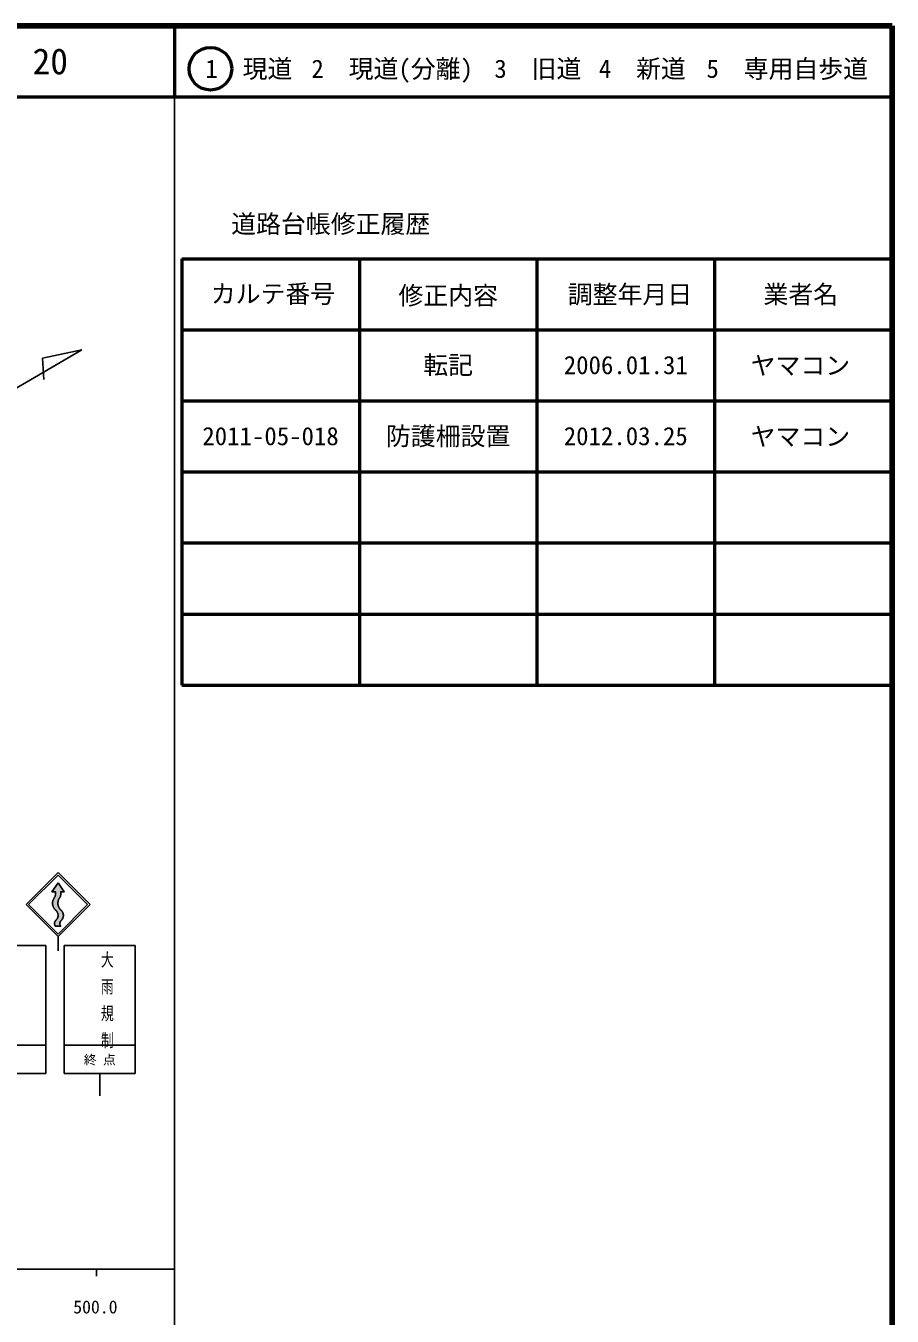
# Model space of a CAD drawing. Units: millimetres at full size, sheet at 1:1000; details may follow other scales. Extents: x 40000 to 680000, y 20000 to 380000.
# Drawn here: x 558051 to 680000, y 198357 to 380000 of the extents above; entities that cross this region are included whole.
import ezdxf
from ezdxf.enums import TextEntityAlignment as Align

# ---------------------------------------------------------------- set-up
doc = ezdxf.new("R2010")
doc.units = ezdxf.units.MM
doc.header["$LTSCALE"] = 1000
for name, color, linetype, lineweight in [('M-BMK-SRVR', 3, 'Continuous', 25), ('M-STR-STRC', 7, 'Continuous', 25), ('M-TTL', 2, 'Continuous', 140), ('M-TTL-BAND', 7, 'Continuous', 25), ('M-TTL-FRAM', 2, 'Continuous', 50), ('M-TTL-LINE', 7, 'Continuous', 50)]:
    doc.layers.add(name, color=color, linetype=linetype, lineweight=lineweight)
doc.layers.add('M-TTL-TXT', color=7, linetype='Continuous')
doc.styles.add('@ＭＳ ゴシック', font='')
doc.styles.add('ＭＳ ゴシック', font='')
doc.styles.get('@ＭＳ ゴシック').set_extended_font_data('@MS Gothic')
doc.styles.get('ＭＳ ゴシック').set_extended_font_data('MS Gothic')

msp = doc.modelspace()

# ---------------------------------------------------------------- hatches: boundary and pattern name
at = {"layer": 'M-STR-STRC'}
msp.add_hatch(color=256, dxfattribs=at).paths.add_polyline_path([(562566, 256456), (562566, 256507), (562568, 256559), (562572, 256610), (562578, 256661), (562586, 256711), (562596, 256761), (562608, 256811), (562621, 256861), (562637, 256909), (562655, 256958), (562674, 257005), (562696, 257052), (562719, 257097), (562744, 257142), (562771, 257186), (562781, 257202), (562807, 257241), (562831, 257282), (562854, 257323), (562875, 257365), (562894, 257407), (562912, 257451), (562928, 257495), (562942, 257540), (562954, 257585), (562965, 257631), (562973, 257677), (562980, 257723), (562985, 257770), (562989, 257817), (562990, 257863), (562990, 257910), (562988, 257957), (562983, 258004), (562978, 258050), (562970, 258097), (562969, 258102), (563469, 258102), (562594, 259352), (561719, 258102), (562219, 258102), (562227, 258056), (562233, 258009), (562237, 257962), (562240, 257916), (562240, 257869), (562239, 257822), (562236, 257775), (562231, 257728), (562224, 257682), (562216, 257636), (562205, 257590), (562193, 257545), (562179, 257500), (562164, 257456), (562146, 257412), (562127, 257370), (562106, 257328), (562084, 257286), (562060, 257246), (562034, 257207), (562031, 257202), (562004, 257159), (561978, 257115), (561954, 257069), (561932, 257023), (561912, 256976), (561894, 256928), (561877, 256879), (561863, 256830), (561850, 256781), (561839, 256730), (561831, 256680), (561824, 256629), (561819, 256578), (561817, 256527), (561816, 256476), (561817, 256424), (561821, 256373), (561826, 256322), (561833, 256271), (561843, 256221), (561854, 256171), (561867, 256121), (561882, 256072), (561899, 256024), (561918, 255977), (561939, 255930), (561962, 255884), (561986, 255839), (562013, 255795), (562041, 255752), (562070, 255710), (562101, 255669), (562134, 255630), (562168, 255591), (562204, 255555), (562219, 255541), (562248, 255517), (562277, 255492), (562304, 255466), (562331, 255439), (562356, 255411), (562381, 255382), (562404, 255353), (562426, 255322), (562446, 255290), (562466, 255258), (562484, 255225), (562501, 255191), (562516, 255157), (562531, 255121), (562543, 255086), (562555, 255050), (562565, 255013), (562573, 254977), (562580, 254940), (562586, 254902), (562590, 254865), (562593, 254827), (562594, 254789), (562594, 254751), (562592, 254714), (562588, 254676), (562584, 254639), (562578, 254601), (562570, 254564), (562561, 254528), (562550, 254491), (562538, 254456), (562525, 254420), (562510, 254385), (562494, 254351), (562477, 254318), (562458, 254285), (562438, 254253), (562417, 254222), (562394, 254191), (562370, 254162), (562346, 254133), (562320, 254106), (562293, 254079), (562265, 254054), (562236, 254030), (562219, 254016), (562204, 253995), (562191, 253974), (562178, 253952), (562166, 253929), (562155, 253906), (562144, 253883), (562135, 253859), (562127, 253835), (562119, 253811), (562113, 253786), (562108, 253761), (562103, 253736), (562100, 253711), (562097, 253685), (562096, 253660), (562095, 253634), (562096, 253609), (562097, 253583), (562100, 253558), (562103, 253533), (562108, 253508), (562113, 253483), (562120, 253458), (562127, 253434), (562136, 253410), (562145, 253386), (562155, 253363), (562166, 253340), (562178, 253317), (562191, 253295), (562205, 253274), (562219, 253254), (562969, 253254), (562948, 253283), (562922, 253325), (562900, 253368), (562882, 253413), (562867, 253459), (562856, 253506), (562848, 253554), (562845, 253603), (562845, 253651), (562849, 253700), (562856, 253748), (562868, 253795), (562883, 253841), (562901, 253886), (562924, 253929), (562949, 253970), (562969, 253998), (562999, 254022), (563028, 254048), (563056, 254074), (563082, 254102), (563108, 254131), (563132, 254161), (563156, 254191), (563178, 254223), (563199, 254255), (563218, 254289), (563236, 254323), (563253, 254357), (563269, 254393), (563283, 254428), (563296, 254465), (563307, 254502), (563317, 254539), (563325, 254577), (563332, 254615), (563337, 254653), (563341, 254691), (563343, 254730), (563344, 254768), (563343, 254807), (563341, 254845), (563337, 254883), (563332, 254922), (563325, 254960), (563317, 254997), (563307, 255034), (563296, 255071), (563284, 255108), (563270, 255144), (563254, 255179), (563237, 255214), (563219, 255248), (563200, 255281), (563179, 255313), (563157, 255345), (563134, 255376), (563110, 255406), (563084, 255434), (563057, 255462), (563030, 255489), (563001, 255515), (562971, 255539), (562968, 255541), (562932, 255578), (562897, 255615), (562864, 255654), (562832, 255694), (562802, 255736), (562773, 255778), (562746, 255822), (562721, 255867), (562698, 255912), (562676, 255959), (562656, 256006), (562639, 256054), (562623, 256103), (562609, 256152), (562597, 256202), (562587, 256252), (562579, 256303), (562572, 256354), (562568, 256405)])

# ---------------------------------------------------------------- linework, layer by layer
at = {"layer": 'M-BMK-SRVR'}
for p, q in [((537414, 317744), (565952, 334373)), ((565952, 334373), (560401, 333229)), ((560401, 333229), (560588, 330234))]:
    msp.add_line(p, q, dxfattribs=at)
at = {"layer": 'M-STR-STRC'}
for p, q in [((558095, 256303), (562595, 260803)), ((558448, 256303), (562595, 260450)), ((567095, 256303), (562595, 260803)), ((566741, 256303), (562595, 260450)), ((561719, 258102), (562594, 259352)), ((561719, 258102), (562219, 258102)), ((562594, 259352), (563469, 258102)), ((562969, 258102), (563469, 258102)), ((558095, 256303), (562595, 251803)), ((558448, 256303), (562595, 252156)), ((562595, 252156), (566741, 256303)), ((562595, 251803), (567095, 256303)), ((562969, 253254), (562219, 253254)), ((562595, 251803), (562595, 249803)), ((550847, 250525), (560847, 250525)), ((560847, 250525), (560847, 232525)), ((563466, 250525), (573466, 250525)), ((563466, 250525), (563466, 232525)), ((573466, 250525), (573466, 232525)), ((550847, 236525), (560847, 236525)), ((563466, 236525), (573466, 236525)), ((550847, 232525), (560847, 232525)), ((563466, 232525), (573466, 232525)), ((568466, 232525), (568466, 229382))]:
    msp.add_line(p, q, dxfattribs=at)
msp.add_lwpolyline([(562594, 259352), (561719, 258102), (562219, 258102), (562227, 258056), (562233, 258009), (562237, 257962), (562240, 257916), (562240, 257869), (562239, 257822), (562236, 257775), (562231, 257728), (562224, 257682), (562216, 257636), (562205, 257590), (562193, 257545), (562179, 257500), (562164, 257456), (562146, 257412), (562127, 257370), (562106, 257328), (562084, 257286), (562060, 257246), (562034, 257207), (562031, 257202), (562004, 257159), (561978, 257115), (561954, 257069), (561932, 257023), (561912, 256976), (561894, 256928), (561877, 256879), (561863, 256830), (561850, 256781), (561839, 256730), (561831, 256680), (561824, 256629), (561819, 256578), (561817, 256527), (561816, 256476), (561817, 256424), (561821, 256373), (561826, 256322), (561833, 256271), (561843, 256221), (561854, 256171), (561867, 256121), (561882, 256072), (561899, 256024), (561918, 255977), (561939, 255930), (561962, 255884), (561986, 255839), (562013, 255795), (562041, 255752), (562070, 255710), (562101, 255669), (562134, 255630), (562168, 255591), (562204, 255555), (562219, 255541), (562248, 255517), (562277, 255492), (562304, 255466), (562331, 255439), (562356, 255411), (562381, 255382), (562404, 255353), (562426, 255322), (562446, 255290), (562466, 255258), (562484, 255225), (562501, 255191), (562516, 255157), (562531, 255121), (562543, 255086), (562555, 255050), (562565, 255013), (562573, 254977), (562580, 254940), (562586, 254902), (562590, 254865), (562593, 254827), (562594, 254789), (562594, 254751), (562592, 254714), (562588, 254676), (562584, 254639), (562578, 254601), (562570, 254564), (562561, 254528), (562550, 254491), (562538, 254456), (562525, 254420), (562510, 254385), (562494, 254351), (562477, 254318), (562458, 254285), (562438, 254253), (562417, 254222), (562394, 254191), (562370, 254162), (562346, 254133), (562320, 254106), (562293, 254079), (562265, 254054), (562236, 254030), (562219, 254016), (562204, 253995), (562191, 253974), (562178, 253952), (562166, 253929), (562155, 253906), (562144, 253883), (562135, 253859), (562127, 253835), (562119, 253811), (562113, 253786), (562108, 253761), (562103, 253736), (562100, 253711), (562097, 253685), (562096, 253660), (562095, 253634), (562096, 253609), (562097, 253583), (562100, 253558), (562103, 253533), (562108, 253508), (562113, 253483), (562120, 253458), (562127, 253434), (562136, 253410), (562145, 253386), (562155, 253363), (562166, 253340), (562178, 253317), (562191, 253295), (562205, 253274), (562219, 253254), (562969, 253254), (562955, 253273), (562941, 253294), (562929, 253314), (562917, 253336), (562906, 253357), (562896, 253379), (562886, 253402), (562878, 253424), (562871, 253448), (562864, 253471), (562859, 253494), (562854, 253518), (562850, 253542), (562847, 253566), (562845, 253591), (562845, 253615), (562845, 253639), (562846, 253663), (562848, 253687), (562850, 253712), (562854, 253736), (562859, 253759), (562865, 253783), (562871, 253806), (562879, 253829), (562887, 253852), (562897, 253874), (562907, 253896), (562918, 253918), (562930, 253939), (562943, 253960), (562956, 253980), (562969, 253998), (562999, 254022), (563028, 254048), (563056, 254074), (563082, 254102), (563108, 254131), (563132, 254161), (563156, 254191), (563178, 254223), (563199, 254255), (563218, 254289), (563236, 254323), (563253, 254357), (563269, 254393), (563283, 254428), (563296, 254465), (563307, 254502), (563317, 254539), (563325, 254577), (563332, 254615), (563337, 254653), (563341, 254691), (563343, 254730), (563344, 254768), (563343, 254807), (563341, 254845), (563337, 254883), (563332, 254922), (563325, 254960), (563317, 254997), (563307, 255034), (563296, 255071), (563284, 255108), (563270, 255144), (563254, 255179), (563237, 255214), (563219, 255248), (563200, 255281), (563179, 255313), (563157, 255345), (563134, 255376), (563110, 255406), (563084, 255434), (563057, 255462), (563030, 255489), (563001, 255515), (562971, 255539), (562968, 255541), (562932, 255578), (562897, 255615), (562864, 255654), (562832, 255694), (562802, 255736), (562773, 255778), (562746, 255822), (562721, 255867), (562698, 255912), (562676, 255959), (562656, 256006), (562639, 256054), (562623, 256103), (562609, 256152), (562597, 256202), (562587, 256252), (562579, 256303), (562572, 256354), (562568, 256405), (562566, 256456), (562566, 256507), (562568, 256559), (562572, 256610), (562578, 256661), (562586, 256711), (562596, 256761), (562608, 256811), (562621, 256861), (562637, 256909), (562655, 256958), (562674, 257005), (562696, 257052), (562719, 257097), (562744, 257142), (562771, 257186), (562781, 257202), (562807, 257241), (562831, 257282), (562854, 257323), (562875, 257365), (562894, 257407), (562912, 257451), (562928, 257495), (562942, 257540), (562954, 257585), (562965, 257631), (562973, 257677), (562980, 257723), (562985, 257770), (562989, 257817), (562990, 257863), (562990, 257910), (562988, 257957), (562983, 258004), (562978, 258050), (562970, 258097), (562969, 258102), (563469, 258102)], close=True, dxfattribs=at)
at = {"layer": 'M-TTL'}
for p, q in [((680000, 380000), (40000, 380000)), ((680000, 20000), (680000, 380000))]:
    msp.add_line(p, q, dxfattribs=at)
at = {"layer": 'M-TTL-BAND'}
for p, q in [((579000, 20000), (579000, 370000)), ((40000, 205000), (579000, 205000)), ((568000, 205000), (568000, 204000))]:
    msp.add_line(p, q, dxfattribs=at)
at = {"layer": 'M-TTL-FRAM'}
for p, q in [((580000, 347197), (580000, 287197)), ((580000, 347197), (680000, 347197)), ((580000, 287197), (680000, 287197))]:
    msp.add_line(p, q, dxfattribs=at)
at = {"layer": 'M-TTL-LINE'}
for p, q in [((579000, 380000), (579000, 370000)), ((40000, 370000), (680000, 370000)), ((605000, 347197), (605000, 287197)), ((630000, 347197), (630000, 287197)), ((655000, 347197), (655000, 287197)), ((580000, 337197), (680000, 337197)), ((580000, 327197), (680000, 327197)), ((580000, 317197), (680000, 317197)), ((580000, 307197), (680000, 307197)), ((580000, 297197), (680000, 297197))]:
    msp.add_line(p, q, dxfattribs=at)
msp.add_circle((584031, 373958), 3000, dxfattribs=at)

# ---------------------------------------------------------------- texts
at = {"layer": 'M-STR-STRC', "style": '@ＭＳ ゴシック', "width": 1.4}
msp.add_text('大 雨 規 制', height=1320, rotation=270, dxfattribs=at).set_placement((568445, 249825), align=Align.BOTTOM_LEFT)
at = {"layer": 'M-STR-STRC', "style": 'ＭＳ ゴシック'}
msp.add_text('終 点', height=1320, dxfattribs=at).set_placement((566216, 233400), align=Align.BOTTOM_LEFT)
at = {"layer": 'M-TTL-BAND', "style": 'ＭＳ ゴシック'}
msp.add_text('500.0', height=1833, dxfattribs=at).set_placement((567844, 198195), align=Align.BOTTOM_CENTER)
at = {"layer": 'M-TTL-TXT', "style": 'ＭＳ ゴシック'}
for s, height, p in [('20', 3666, (561497, 375000)), ('1\u3000現道', 2566, (589448, 373958)), ('2\u3000現道(分離)', 2566, (609619, 373958)), ('3\u3000旧道', 2566, (630121, 373958)), ('4\u3000新道', 2566, (644824, 373958)), ('5\u3000専用自歩道', 2566, (665228, 373958)), ('道路台帳修正履歴', 2566, (600968, 352113)), ('カルテ番号', 2566, (592839, 342277)), ('修正内容', 2566, (617509, 342023)), ('調整年月日', 2566, (643089, 342197)), ('業者名', 2566, (667134, 342197)), ('転記', 2566, (617500, 332245)), ('2006.01.31', 2566, (642500, 332245)), ('ヤマコン', 2566, (667077, 332189)), ('2011-05-018', 2566, (592500, 322245)), ('防護柵設置', 2566, (617500, 322245)), ('2012.03.25', 2566, (642500, 322245)), ('ヤマコン', 2566, (667077, 322189))]:
    msp.add_text(s, height=height, dxfattribs=at).set_placement(p, align=Align.MIDDLE_CENTER)

doc.saveas('drawing.dxf')
